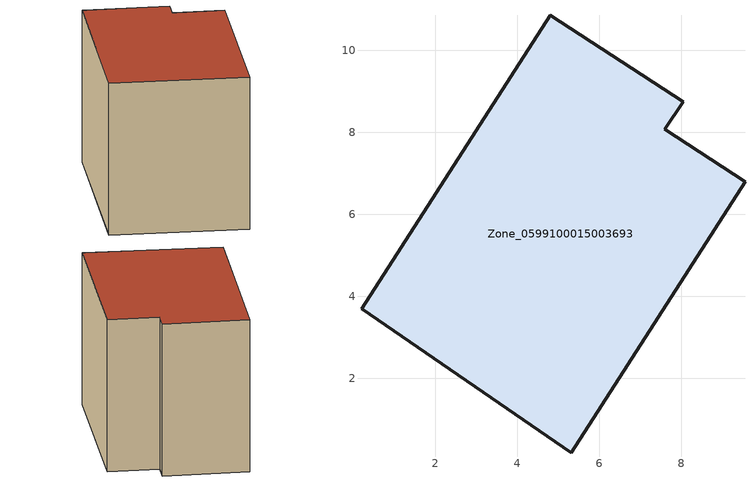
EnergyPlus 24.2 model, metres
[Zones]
Zone_0599100015003693
 floor ground (C_G): 0.2,3.69 4.81,10.85 8.04,8.75 7.6,8.07 9.55,6.8 5.31,0.19 z0.85
 wall outside (C_F): 7.6,8.07 8.04,8.75 4.81,10.85 0.2,3.69 5.31,0.19 9.55,6.8 7.6,8.07 z0.85:8.01
 roof outside (C_R): 4.81,10.85 0.2,3.69 5.31,0.19 9.55,6.8 7.6,8.07 8.04,8.75 z8.01
[BUILDING]
Pand.0599100015003693: North Axis=0; Terrain=City; Loads Convergence Tolerance Value=0.04; Temperature Convergence Tolerance Value=0.4; Solar Distribution=FullExterior; Maximum Number of Warmup Days=25; Minimum Number of Warmup Days=1
[Site:Location]
Rotterdam.The.Hague.AP_ZH_NLD Design_Conditions: Latitude=51.96; Longitude=4.45; Time Zone=1; Elevation=-4.5
[SITE:GROUNDTEMPERATURE:BUILDINGSURFACE]
18, 18, 18, 18, 18, 18, 18, 18, 18, 18, 18, 18
[MATERIAL] Thermal Absorptance=0.9; Solar Absorptance=0.7; Visible Absorptance=0.7
Name | Roughness | Thickness | Conductivity | Density | Specific Heat
G.TC.1965-1974 | MediumSmooth | 0.15 | 0.882353 | 540 | 1210
F.TC.1965-1974 | Rough | 0.3 | 0.697674 | 1920 | 840
R.TC.1965-1974 | MediumRough | 0.2 | 0.232558 | 1500 | 1000
[CONSTRUCTION]
C_G: G.TC.1965-1974
C_F: F.TC.1965-1974
C_R: R.TC.1965-1974
[ZONE]
Zone_0599100015003693: Type=1; Multiplier=1; Ceiling Height=Autocalculate; Volume=Autocalculate; Floor Area=autocalculate; Part of Total Floor Area=Yes
[ZONEINFILTRATION:DESIGNFLOWRATE]
Infil_Zone_0599100015003693: Zone or ZoneList or Space or SpaceList=Zone_0599100015003693; Schedule=AlwaysOn; Design Flow Rate Calculation Method=Flow/Area; Flow Rate per Floor Area=0.003; Constant Term Coefficient=1; Temperature Term Coefficient=0; Velocity Term Coefficient=0; Velocity Squared Term Coefficient=0
[HVACTEMPLATE:ZONE:IDEALLOADSAIRSYSTEM]
Zone_0599100015003693: Maximum Heating Supply Air Temperature=50; Minimum Cooling Supply Air Temperature=13; Maximum Heating Supply Air Humidity Ratio=0.0156; Minimum Cooling Supply Air Humidity Ratio=0.0077; Heating Limit=NoLimit; Cooling Limit=NoLimit; Dehumidification Control Type=ConstantSensibleHeatRatio; Cooling Sensible Heat Ratio=0.7; Dehumidification Setpoint=60; Humidification Control Type=None; Humidification Setpoint=30; Outdoor Air Method=None; Outdoor Air Flow Rate per Person=0.00944; Outdoor Air Flow Rate per Zone Floor Area=0; Outdoor Air Flow Rate per Zone=0; Demand Controlled Ventilation Type=None; Outdoor Air Economizer Type=NoEconomizer; Heat Recovery Type=None; Sensible Heat Recovery Effectiveness=0.7; Latent Heat Recovery Effectiveness=0.65
[ZONECONTROL:THERMOSTAT]
ThermostatControl_Zone_0599100015003693: Zone or ZoneList=Zone_0599100015003693; Control Type Schedule=DualSetpointControlType; Control 1=Thermostat_Zone_0599100015003693; Temperature Difference Between Cutout And Setpoint=0
[THERMOSTATSETPOINT:DUALSETPOINT]
Thermostat_Zone_0599100015003693: Heating Setpoint Temperature Schedule=HeatingSetpoint_Zone_0599100015003693; Cooling Setpoint Temperature Schedule=CoolingSetpoint_Zone_0599100015003693
[SCHEDULE:COMPACT]
HeatingSetpoint_Zone_0599100015003693: Through: 12/31, For: AllDays, Until: 24:00, 21
CoolingSetpoint_Zone_0599100015003693: Through: 12/31, For: AllDays, Until: 24:00, 24
DualSetpointControlType: Through: 12/31, For: AllDays, Until: 24:00, 4
AlwaysOn: Through: 12/31, For: AllDays, Until: 24:00, 1
